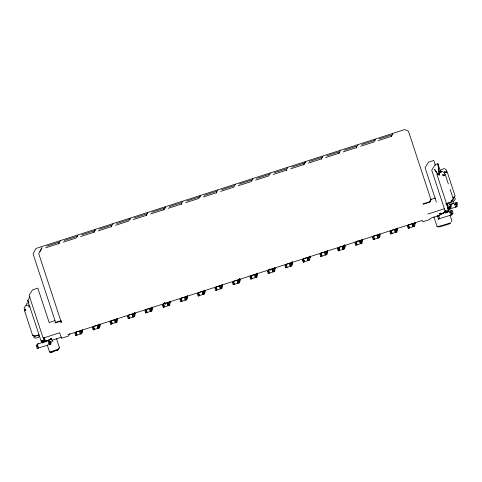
<?xml version="1.0" encoding="UTF-8"?>
<svg xmlns="http://www.w3.org/2000/svg" width="482" height="482" viewBox="0 0 482 482"><rect width="100%" height="100%" fill="white"/><g stroke="black" fill="none" stroke-linecap="round" stroke-linejoin="round"><path stroke-width="0.72" d="M437.222 175.412L448.332 209.104L447.429 203.109M439.385 173.99L437.915 163.705L435.162 164.591L431.733 170.182L445.157 211.164L444.5 212.454L437.505 216.255L438.415 219.009L450.736 215.141L452.194 214.568L451.285 211.815L449.827 212.387L450.736 215.141L452.194 214.568M445.645 210.369L444.651 211.815M58.912 243.892L59.322 242.621L58.708 243.621L45.615 247.838M77.451 236.56L77.855 235.288L77.247 236.288L64.154 240.506M93.912 232.607L94.321 231.336L93.707 232.336L80.621 236.554M94.948 230.914L95.358 229.643L94.743 230.643L81.651 234.867M111.414 226.962L111.818 225.69L111.209 226.691L98.117 230.914M129.947 219.629L130.357 218.358L129.742 219.358L116.656 223.576M146.414 215.677L146.823 214.406L146.209 215.406L133.116 219.623M147.45 213.99L147.854 212.719L147.245 213.713L134.153 217.936M163.916 210.038L164.32 208.766L163.711 209.76L150.619 213.984M164.952 208.345L165.356 207.073L164.742 208.073L151.655 212.291M181.413 204.392L181.822 203.121L181.208 204.121L168.116 208.338M199.952 197.06L200.355 195.788L199.747 196.789L186.655 201.006M216.412 193.107L216.822 191.836L216.207 192.836L203.121 197.054M252.448 180.129L252.857 178.858L252.243 179.858L239.156 184.082M286.416 170.538L286.82 169.266L286.212 170.26L273.119 174.484M303.913 164.892L304.323 163.621L303.708 164.621L290.622 168.845M304.949 163.205L305.359 161.934L304.745 162.928L291.652 167.152M321.416 159.253L321.819 157.982L321.211 158.976L308.118 163.199M322.452 157.56L322.856 156.288L322.247 157.289L309.155 161.506M338.912 153.607L339.322 152.336L338.707 153.336L325.621 157.554M356.415 147.968L356.819 146.697L356.21 147.691L343.118 151.914M374.948 140.636L375.358 139.358L374.743 140.358L361.657 144.582M391.414 136.683L391.824 135.406L391.209 136.406L378.117 140.63M392.45 134.99L392.854 133.719L392.246 134.719L379.153 138.936M451.013 207.622L451.266 204.314M43.976 342.099L44.724 340.009L43.639 337.466M25.895 305.341L27.064 303.124L28.384 302.696M453.767 201.488L452.598 203.711L449.29 204.778L448.615 202.711M455.562 198.56L454.393 200.783L453.068 201.205M43.892 342.304L44.549 341.021L43.826 340.178L41.072 341.063L27.715 300.455L29.998 296.725M44.055 342.154L44.712 340.864M58.388 349.625L56.521 350.498A4.687 0.325 -18.2 0 0 57.84 349.95L58.852 348.715A5.447 0.38 -18.2 0 1 55.189 350.269A5.447 0.38 -18.2 0 1 49.562 351.968L47.296 345.088M59.003 348.625L59.467 347.715L56.521 338.768M451.755 201.91L452.682 200.09L451.224 200.669L451.755 201.91L445.766 203.844M454.478 197.162L453.55 198.982L453.02 197.74L454.478 197.162L453.255 198.409M451.399 221.798L451.893 220.84L450.08 215.333M39.952 251.658L41.97 247.748L38.729 253.659L61.136 321.801L60.901 322.609L61.509 321.614M60.358 240.928L59.744 241.928L46.652 246.151M76.819 236.975L76.21 237.975L63.118 242.199M37.982 335.117L38.307 334.58L38.988 336.647L38.662 337.183L35.355 338.243L33.607 337.183M112.854 224.003L112.246 224.998L99.153 229.221M47.212 340.744L46.266 341.021L51.574 338.665L52.478 341.419L49.134 343.124M129.321 220.051L128.706 221.045L115.62 225.269M69.902 333.58L68.384 336.062L61.491 338.286L59.684 332.779L43.145 338.111L29.113 295.436L32.541 289.845L37.843 288.134L49.158 322.548L54.882 320.705M182.859 201.428L182.244 202.428L169.152 206.651M199.319 197.481L198.711 198.476L185.618 202.699M217.858 190.143L217.243 191.143L204.157 195.367M234.318 186.191L233.71 187.191L220.617 191.414M235.355 184.504L234.746 185.504L221.654 189.721M251.821 180.551L251.212 181.551L238.12 185.769M269.324 174.906L268.709 175.906L255.617 180.129M270.354 173.219L269.745 174.213L256.653 178.436M287.856 167.573L287.248 168.573L274.156 172.791M340.358 150.649L339.744 151.643L326.657 155.867M357.855 145.004L357.246 146.004L344.154 150.221M374.321 141.051L373.713 142.051L360.62 146.269M439.885 174.647L439.56 175.177L438.885 173.11M443.47 212.839L442.392 213.321M44.242 340.545L42.79 342.154L44.477 339.72L42.048 341.292L43.748 339.858M451.459 201.337L452.682 200.09M25.618 309.721L25.829 310.426L24.534 310.733L25.462 308.914L25.618 309.721L24.534 310.733L32.68 335.514L34.511 336.448L39.175 334.942M37.97 347.058L37.06 344.305L47.097 340.931L51.574 338.665L50.279 338.979L51.574 338.665M49.08 343.582L50.929 343.949L49.471 344.528C52.291 344.925 50.526 339.545 48.568 341.774L49.471 344.528L37.18 348.408L36.246 345.636L37.542 345.329L38.446 348.082L37.15 348.39M438.415 219.009L439.674 218.238L438.415 219.009L439.711 218.695L438.807 215.942L437.505 216.255L441.958 213.568L452.08 210.459L453.008 213.237L451.712 213.544L451.26 212.17M77.012 334.11L76.343 334.418L75.662 332.357L76.445 331.984M94.508 328.465L93.839 328.778L93.165 326.712L93.942 326.338M110.661 321.072L111.444 320.699L112.119 322.759M129.507 317.18L128.839 317.493L128.164 315.427L128.941 315.053M147.01 311.541L146.341 311.848L145.66 309.781L146.444 309.408M163.163 304.142L163.946 303.768M182.009 300.256L181.34 300.563L180.66 298.497L181.443 298.123M199.512 294.61L198.843 294.924L198.162 292.857L198.946 292.484M215.665 287.212L216.442 286.838M234.511 283.326L233.842 283.633L233.161 281.572L233.945 281.199M252.008 277.68L251.339 277.993L250.664 275.927L251.441 275.553L251.899 276.933M269.51 272.041L268.842 272.348L268.161 270.288L268.944 269.914M285.663 264.642L286.447 264.269M304.51 260.756L303.841 261.063L303.16 258.997L303.943 258.629M322.012 255.111L321.343 255.424L320.663 253.357L321.446 252.984M338.165 247.712C339.286 246.368 340.431 249.845 338.84 249.778L338.388 248.405M357.011 243.826L356.343 244.139L355.662 242.072L356.445 241.699M374.508 238.186L373.839 238.494L373.164 236.427L373.942 236.053M392.125 232.481L391.342 232.848L390.661 230.788L391.444 230.414M409.513 226.895L408.844 227.209L408.164 225.142L408.947 224.769M49.019 343.154L50.749 342.286M81.892 333.484L80.428 334.062L79.753 331.996L81.211 331.423L81.892 333.484L75.716 335.502L75.011 333.417L76.307 333.11L76.987 335.171L75.716 335.502M99.388 327.844L97.93 328.423L97.25 326.356L98.708 325.778L99.388 327.844L93.213 329.863L92.508 327.778L93.803 327.465L94.484 329.531L93.189 329.845M116.891 322.199L115.427 322.777L114.752 320.711L116.21 320.132L116.891 322.199L110.715 324.217L110.01 322.133L111.306 321.825L111.987 323.886L110.715 324.217M134.388 316.56L132.93 317.132L132.249 315.071L133.713 314.493L134.388 316.56L128.212 318.578L127.507 316.493L128.808 316.18L129.483 318.247L128.212 318.578M151.89 310.914L150.432 311.493L149.751 309.426L151.209 308.848L151.89 310.914L145.715 312.932L145.01 310.848L146.305 310.541L146.986 312.601L145.691 312.914M169.387 305.275L167.929 305.847L167.254 303.787L168.712 303.208L169.387 305.275L163.217 307.293L162.512 305.208L163.808 304.895L164.483 306.962L163.217 307.293M186.889 299.629L185.431 300.208L184.751 298.141L186.209 297.563L186.889 299.629L180.714 301.648L180.009 299.563L181.304 299.25L181.985 301.316L180.69 301.63M204.392 293.984L202.928 294.562L202.253 292.502L203.711 291.923L204.392 293.984L198.216 296.002L197.512 293.924L198.807 293.61L199.488 295.677L198.216 296.002M221.889 288.344L220.431 288.923L219.75 286.856L221.208 286.278L221.889 288.344L215.713 290.363L215.008 288.278L216.304 287.965L216.984 290.031L215.713 290.363M239.391 282.699L237.927 283.277L237.252 281.211L238.71 280.638L239.391 282.699L233.216 284.717L232.511 282.633L233.806 282.325L234.487 284.392L233.192 284.699M256.888 277.06L255.43 277.638L254.749 275.571L256.213 274.993L256.888 277.06L250.712 279.078L250.007 276.993L251.309 276.68L251.984 278.747L250.688 279.06M274.391 271.414L272.933 271.993L272.252 269.926L273.71 269.348L274.391 271.414L268.215 273.433L267.51 271.348L268.805 271.041L269.486 273.101L268.191 273.415M291.887 265.775L290.429 266.347L289.754 264.287L291.212 263.708L291.887 265.775L285.718 267.793L285.013 265.709L286.308 265.395L286.983 267.462L285.687 267.775M309.39 260.129L307.932 260.708L307.251 258.641L308.709 258.063L309.39 260.129L303.214 262.148L302.509 260.063L303.805 259.756L304.485 261.816L303.214 262.148M326.892 254.49L325.428 255.062L324.754 253.002L326.212 252.423L326.892 254.49L320.717 256.508L320.012 254.424L321.307 254.11L321.988 256.177L320.717 256.508M344.389 248.845L342.931 249.423L342.25 247.356L343.708 246.778L344.389 248.845L338.213 250.863L337.508 248.778L338.804 248.465L339.485 250.532L338.189 250.845M361.892 243.199L360.434 243.778L359.753 241.717L361.211 241.139L361.892 243.199L355.716 245.218L355.011 243.139L356.306 242.826L356.987 244.892L355.716 245.218M379.388 237.56L377.93 238.138L377.249 236.072L378.713 235.493L379.388 237.56L373.213 239.578L372.508 237.493L373.809 237.18L374.484 239.247L373.189 239.56M396.891 231.914L395.433 232.493L394.752 230.426L396.21 229.854L396.891 231.914L390.715 233.933L390.01 231.848L391.306 231.541L391.987 233.607L390.715 233.933M414.387 226.275L412.929 226.853L412.255 224.787L413.713 224.208L414.387 226.275L408.218 228.293L407.513 226.209L408.808 225.895L409.483 227.962L408.218 228.293M112.011 322.826L111.342 323.133L110.89 321.759M164.513 305.895L163.844 306.209L163.386 304.829M217.008 288.965L216.34 289.278L215.888 287.899M287.013 266.395L286.344 266.709L285.886 265.329M81.211 331.423L79.753 331.996M98.708 325.778L97.25 326.356M116.21 320.132L114.752 320.711M133.713 314.493L132.249 315.071M151.209 308.848L149.751 309.426M168.712 303.208L167.254 303.787M186.209 297.563L184.751 298.141M203.711 291.923L202.253 292.502M221.208 286.278L219.75 286.856M238.71 280.638L237.252 281.211M256.213 274.993L254.749 275.571M273.71 269.348L272.252 269.926M291.212 263.708L289.754 264.287M308.709 258.063L307.251 258.641M326.212 252.423L324.754 253.002M343.708 246.778L342.25 247.356M361.211 241.139L359.753 241.717M378.713 235.493L377.249 236.072M396.21 229.854L394.752 230.426M456.177 203.826L454.719 204.404L455.623 207.158L456.327 206.917L457.087 206.579L456.177 203.826L454.719 204.404M413.713 224.208L412.255 224.787M451.285 211.815L449.827 212.387M57.84 349.95L50.489 352.408L49.562 351.968M446.332 172.381L444.868 172.96L444.5 171.447L446.332 172.381L444.657 172.255M444.537 175.309L443.079 175.888L442.705 174.376L444.537 175.309L442.862 175.183M37.06 344.305L38.524 343.726M48.568 341.774L50.026 341.196L47.531 340.69M457.087 206.579L449.423 209.158M438.331 171.797L439.711 171.351L440.12 172.243M439.21 172.58L442.518 171.514L444.265 172.58L444.946 174.647M437.204 174.297L438.584 173.851M436.632 174.882L438.698 174.213M28.775 306.992L30.107 306.564M430.51 199.59L435.517 197.969M60.985 320.675L55.472 322.452L54.966 323L61.166 321M34.674 336.183L37.319 335.327M449.272 202.5L451.923 201.645M446.043 203.633L447.423 203.187L448.332 209.104L446.537 204.013M450.875 204.362L456.966 202.476L457.755 205.242M427.871 214.062L444.41 208.73M46.344 340.888L44.549 341.021L42.302 342.949L44.236 340.804L41.56 342.087L43.989 340.515L41.072 341.063M67.932 334.689L422.34 220.413L422.792 221.786L429.685 219.569L430.498 218.238L438.078 215.791M76.331 332.044L81.862 330.357L82.543 332.423L79.873 333.189M93.833 326.404L99.364 324.711L100.039 326.778L97.37 327.543M111.33 320.759L116.861 319.072L117.542 321.132M128.833 315.12L134.364 313.427L135.044 315.493L132.369 316.258M146.329 309.474L151.86 307.787L152.541 309.848L149.872 310.619M163.832 303.829L169.363 302.142L170.044 304.208M181.328 298.189L186.865 296.496L187.54 298.563L184.871 299.328M198.831 292.544L204.362 290.857L205.043 292.923L202.374 293.689M216.334 286.904L221.865 285.211L222.539 287.278L219.87 288.043M233.83 281.259L239.361 279.572L240.042 281.639M251.333 275.62L256.864 273.927L257.545 275.993L254.87 276.758M268.829 269.974L274.36 268.287L275.041 270.348L272.372 271.119M286.332 264.335L291.863 262.642L292.544 264.708M303.829 258.689L309.366 257.002L310.04 259.063L307.371 259.834M321.331 253.044L326.862 251.357L327.543 253.424L324.874 254.189M338.834 247.405L344.365 245.718L345.04 247.778M356.331 241.759L361.862 240.072L362.542 242.139L359.873 242.904M373.833 236.12L379.364 234.427L380.045 236.493L377.37 237.258M391.33 230.474L396.861 228.787L397.542 230.854L394.872 231.619M408.832 224.835L414.363 223.142L415.044 225.208L412.369 225.974M51.972 340.286L61.618 337.177M114.873 321.904L117.018 321.211M167.368 304.973L169.519 304.281M237.373 282.404L239.518 281.711M289.869 265.474L292.02 264.781M342.371 248.543L344.516 247.856M438.807 215.942L437.505 216.255M408.808 225.895L407.513 226.209M391.306 231.541L390.01 231.848M373.809 237.18L372.508 237.493M356.306 242.826L355.011 243.139M338.804 248.465L337.508 248.778M321.307 254.11L320.012 254.424M303.805 259.756L302.509 260.063M286.308 265.395L285.013 265.709M268.805 271.041L267.51 271.348M251.309 276.68L250.007 276.993M233.806 282.325L232.511 282.633M216.304 287.965L215.008 288.278M198.807 293.61L197.512 293.924M181.304 299.25L180.009 299.563M163.808 304.895L162.512 305.208M146.305 310.541L145.01 310.848M128.808 316.18L127.507 316.493M111.306 321.825L110.01 322.133M93.803 327.465L92.508 327.778M76.307 333.11L75.011 333.417M52.08 351.987L54.026 351.378A4.7 0.325 -18.2 0 1 52.08 351.987L50.489 352.408M451.712 213.544L452.984 213.213M37.542 345.329L36.246 345.636M456.996 202.494L455.701 202.808L456.605 205.561M450.809 210.791L452.104 210.483M442 213.496L439.06 213.725L440.518 213.146L439.06 213.725L441.958 213.568M449.537 206.302L450.989 206.23L449.507 206.115M256.34 274.005L256.719 275.379M203.838 290.929L204.217 292.303M81.338 330.429L81.717 331.803M445.085 210.791L448.055 211.02L445.157 211.164L447.965 212.146L445.127 211.544L446.362 212.381M47.489 340.756L50.026 341.196M49.031 343.618L50.929 343.949M449.483 207.055L450.905 207.356L449.495 206.862M445.958 171.08L446.983 171.315L455.129 196.096L454.201 197.915L453.948 196.77M34.216 335.876L32.68 335.514L33.975 335.207L34.511 336.448M437.915 174.279L434.493 169.296L438.331 175.171M445.278 211.411L447.38 212.164M449.23 207.766L450.525 208.423L448.682 207.17M445.495 211.098L447.435 212.086M446.296 212.556L445 211.899L445.977 213.02M44.724 340.009L46.145 340.31L46.597 341.684M448.266 207.899L449.887 209.357L448.911 208.23M28.872 302.118L27.715 300.455L28.86 302.118M447.832 208.266L449.025 210.092L448.374 208.754M46.411 341.72L45.772 340.376L45.856 341.822M414.671 222.437L415.08 223.395L414.647 222.268M397.174 228.082L397.578 229.034M362.175 239.367L362.578 240.319L362.151 239.199M344.672 245.007L345.082 245.965L344.648 244.838M327.176 250.652L327.579 251.604M309.673 256.291L310.083 257.249L309.649 256.123M292.17 261.937L292.58 262.895L292.146 261.768M274.674 267.576L275.077 268.534M257.171 273.222L257.581 274.18L257.147 273.053M239.675 278.867L240.078 279.819L239.644 278.692M222.172 284.507L222.582 285.465M187.173 295.791L187.582 296.749M169.67 301.437L170.08 302.389L169.646 301.268M152.173 307.076L152.577 308.034M134.671 312.722L135.081 313.68L134.647 312.553M117.174 318.361L117.578 319.319L117.144 318.192M99.672 324.006L100.081 324.964M357.325 240.753L357.758 241.874M164.826 302.823L165.26 303.949M414.695 222.69L415.159 223.901L414.701 222.606M397.192 228.329L397.656 229.546L397.198 228.251M379.696 233.975L380.159 235.186L379.702 233.891M362.193 239.614L362.657 240.831L362.199 239.536M344.69 245.26L345.154 246.471L344.696 245.175M327.194 250.899L327.658 252.116L327.2 250.821M309.691 256.545L310.155 257.756L309.697 256.466M292.194 262.19L292.658 263.401L292.2 262.106M274.692 267.829L275.156 269.046L274.698 267.751M257.195 273.475L257.659 274.686L257.201 273.39M239.693 279.114L240.157 280.331L239.699 279.036M222.19 284.76L222.654 285.971L222.196 284.675M204.693 290.399L205.157 291.616L204.699 290.321M187.191 296.044L187.655 297.255L187.197 295.96M169.694 301.684L170.158 302.901L169.7 301.605M152.192 307.329L152.655 308.54L152.198 307.245M134.695 312.975L135.159 314.186L134.701 312.89M117.192 318.614L117.656 319.831L117.198 318.536M99.69 324.259L100.154 325.471L99.696 324.175M82.193 329.899L82.657 331.116L82.199 329.821M448.031 209.152L448.947 211.893M448.013 209.092L448.495 210.513M43.627 337.328L44.314 339.376L44.013 337.376M269.787 268.95L270.155 270.053M164.79 302.804L165.151 303.907M446.736 171.719L446.061 169.652L444.308 168.586L441 169.652L440.675 170.182L441.355 172.249M445.187 174.243L448.356 183.883M450.164 189.39L453.333 199.024L452.411 200.843L452.152 199.699M440.723 172.255L437.915 163.705L439.012 172.562M435.439 165.44L433.8 160.464L428.498 162.175L425.07 167.76L436.385 202.181M430.848 199.331L408.441 131.188L404.621 129.592L36.017 248.441L33.065 253.881L55.472 322.024M433.902 216.828L437.072 226.462M164.639 302.636L165.091 304.009M29.257 307.052L28.577 304.986L25.269 306.052L24.1 308.269L24.781 310.336M269.812 269.203L270.149 270.294M164.814 303.058L165.151 304.154M444.994 211.652L445.272 213.11M44.085 337.9L44.314 339.376M59.009 347.673A5.447 0.38 -18.2 0 1 59.467 347.715M438.891 226.257A10.17 0.711 -18.2 0 0 440.271 226.606A10.17 0.711 -18.2 0 0 450.327 223.552L450.76 222.69A10.893 0.759 -18.2 0 1 437.228 226.203M431.095 199.662L429.817 201.747L422.931 203.97L423.57 204.151L430.456 201.928L429.583 201.392L431.095 199.662M450.778 205.115L450.013 203.868L450.778 205.115"/></g></svg>
